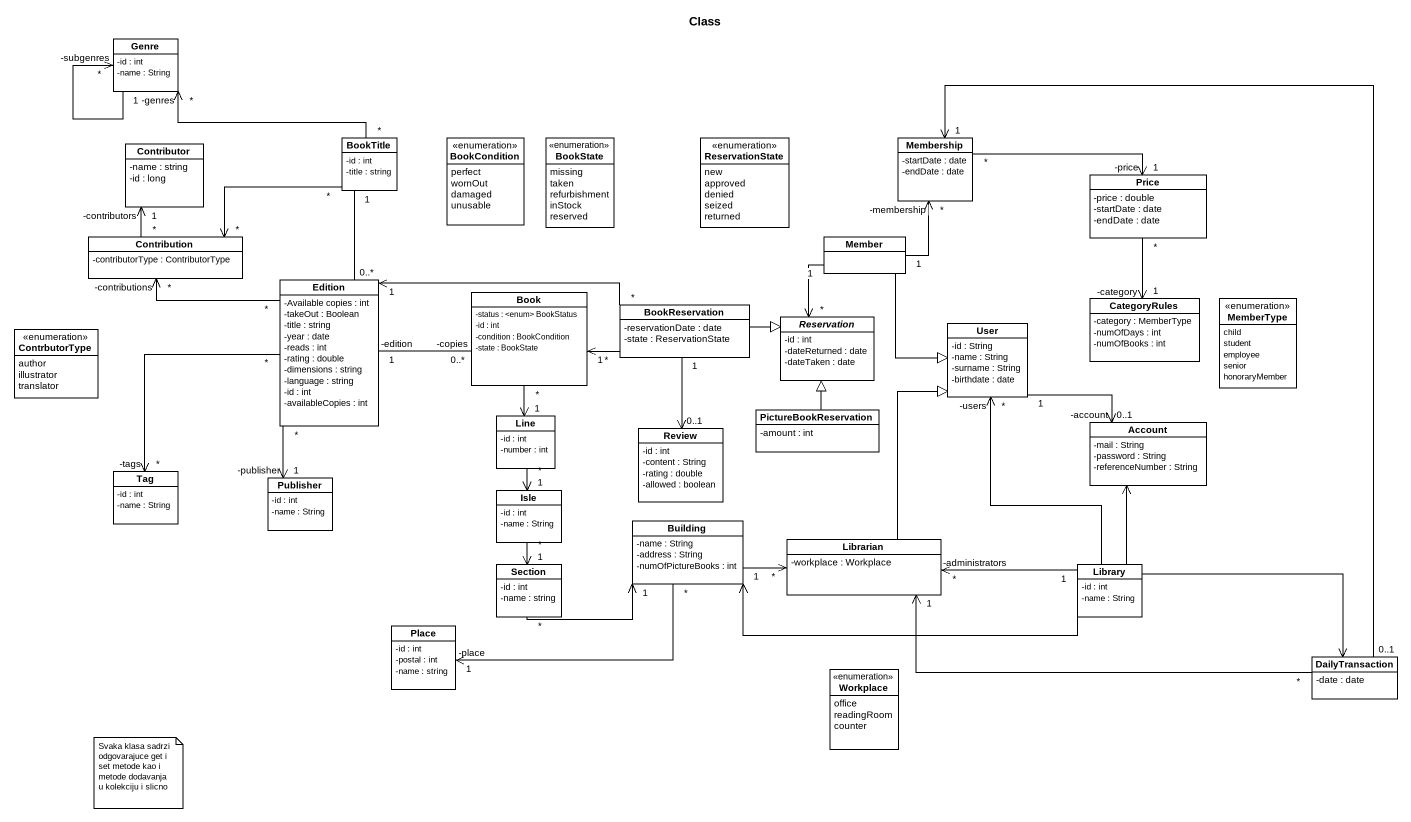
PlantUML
@startuml
title Class
hide circle
hide empty members
skinparam classAttributeIconSize 0
class Genre {
  -id : int
  -name : String
}
class Contributor {
  -name : string
  -id : long
}
class BookTitle {
  -id : int
  -title : string
}
enum BookCondition {
  perfect
  wornOut
  damaged
  unusable
}
enum BookState {
  missing
  taken
  refurbishment
  inStock
  reserved
}
enum ReservationState {
  new
  approved
  denied
  seized
  returned
}
class Membership {
  -startDate : date
  -endDate : date
}
class Price {
  -price : double
  -startDate : date
  -endDate : date
}
class Contribution {
  -contributorType : ContributorType
}
class Member
class Edition {
  -Available copies : int
  -takeOut : Boolean
  -title : string
  -year : date
  -reads : int
  -rating : double
  -dimensions : string
  -language : string
  -id : int
  -availableCopies : int
}
class Book {
  -status : <enum> BookStatus
  -id : int
  -condition : BookCondition
  -state : BookState
}
class BookReservation {
  -reservationDate : date
  -state : ReservationState
}
class CategoryRules {
  -category : MemberType
  -numOfDays : int
  -numOfBooks : int
}
enum MemberType {
  child
  student
  employee
  senior
  honoraryMember
}
enum ContrbutorType {
  author
  illustrator
  translator
}
abstract class Reservation {
  -id : int
  -dateReturned : date
  -dateTaken : date
}
class User {
  -id : String
  -name : String
  -surname : String
  -birthdate : date
}
class Line {
  -id : int
  -number : int
}
class Review {
  -id : int
  -content : String
  -rating : double
  -allowed : boolean
}
class PictureBookReservation {
  -amount : int
}
class Account {
  -mail : String
  -password : String
  -referenceNumber : String
}
class Tag {
  -id : int
  -name : String
}
class Publisher {
  -id : int
  -name : String
}
class Isle {
  -id : int
  -name : String
}
class Building {
  -name : String
  -address : String
  -numOfPictureBooks : int
}
class Librarian {
  -workplace : Workplace
}
class Section {
  -id : int
  -name : string
}
class Library {
  -id : int
  -name : String
}
class Place {
  -id : int
  -postal : int
  -name : string
}
enum Workplace {
  office
  readingRoom
  counter
}
class DailyTransaction {
  -date : date
}
Genre "1" --> "*\n-subgenres" Genre
BookTitle "*" -left-> "*\n-genres" Genre
BookTitle "*" -left-> "*" Contribution
BookTitle "1" -- "0..*" Edition
Membership "*" -right-> "1\n-price" Price
Price "*" --> "-category\n1" CategoryRules
Contribution "*" -up-> "1\n-contributors" Contributor
Contribution "*\n-contributions" <-right- "*" Edition
Member "1" -up-> "*\n-membership" Membership
Member --|> User
Book "-copies\n0..*" -left- "-edition\n1" Edition
Book "1" <-right- "*" BookReservation
BookReservation "*" -left-> "1" Edition
BookReservation -right-|> Reservation
BookReservation "1" --> "0..1" Review
Reservation "*" <-up- "1" Member
User "1" -right-> "0..1\n-account" Account
Line "1" <-up- "*" Book
PictureBookReservation -up-|> Reservation
Tag "*\n-tags" <-up- "*" Edition
Publisher "1\n-publisher" <-up- "*" Edition
Isle "1" <-up- "*" Line
Building "1" -right-> "*" Librarian
Building "1" <-left- "*" Section
Building "*" -left-> "-place\n1" Place
Librarian -up-|> User
Section "1" <-up- "*" Isle
Library -up-> "*\n-users" User
Library -up-> Account
Library -left-> Building
Library "1" -left-> "-administrators\n*" Librarian
Library -right-> DailyTransaction
DailyTransaction "0..1" -up-> "1" Membership
DailyTransaction "*" -left-> "1" Librarian
note as N1
  Svaka klasa sadrzi odgovarajuce get i set metode kao i metode dodavanja u kolekciju i slicno
end note
@enduml
